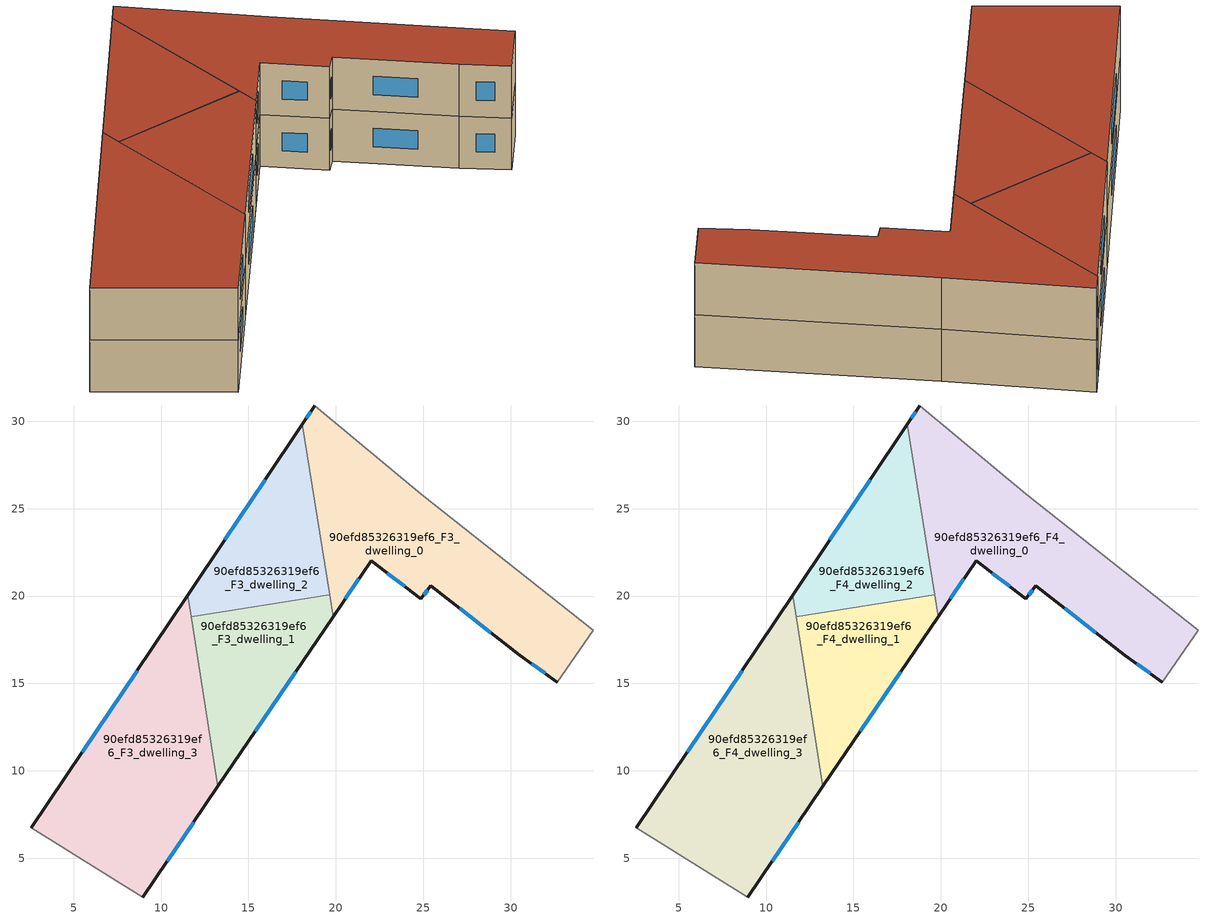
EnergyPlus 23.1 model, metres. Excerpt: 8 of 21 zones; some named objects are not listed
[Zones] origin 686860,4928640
90efd85326319ef6_F3_dwelling_0
 floor to 90efd85326319ef6_F2_dwelling_0 (EU_floor_Construction): 24.9,25.82 34.72,18.03 32.68,15.07 30.52,16.61 25.44,20.58 24.85,19.84 22.03,22.02 19.84,18.8 18.09,29.82 18.8,30.87 z9
 wall outside (EU_wall_Construction): 19.84,18.8 22.03,22.02 24.85,19.84 25.44,20.58 30.52,16.61 32.68,15.07 / 18.8,30.87 18.09,29.82 z9:12
 wall adiabatic (EU_wall_Construction): 32.68,15.07 34.72,18.03 24.9,25.82 18.8,30.87 z9:12
 wall to 90efd85326319ef6_F3_dwelling_2 (EU_wall_Construction): 18.09,29.82 19.64,20.08 z9:12
 wall to 90efd85326319ef6_F3_dwelling_1 (EU_wall_Construction): 19.64,20.08 19.84,18.8 z9:12
 window (EU_Window_Construction): 25.04,20.08 25.25,20.34 / 22.94,21.31 23.93,20.55 / 20.55,19.85 21.32,20.98 / 18.57,30.53 18.32,30.16 / 31.22,16.11 31.98,15.57 / 27.08,19.29 28.87,17.9 z9.97:11.03
90efd85326319ef6_F3_dwelling_1
 floor to 90efd85326319ef6_F2_dwelling_1 (EU_floor_Construction): 19.64,20.08 19.84,18.8 13.26,9.12 11.72,18.82 z9
 wall outside (EU_wall_Construction): 13.26,9.12 19.84,18.8 z9:12
 wall to 90efd85326319ef6_F3_dwelling_2 (EU_wall_Construction): 19.64,20.08 11.72,18.82 z9:12
 wall to 90efd85326319ef6_F3_dwelling_3 (EU_wall_Construction): 11.72,18.82 13.26,9.12 z9:12
 window (EU_Window_Construction): 15.39,12.26 17.71,15.67 z9.97:11.03
90efd85326319ef6_F3_dwelling_2
 floor to 90efd85326319ef6_F2_dwelling_2 (EU_floor_Construction): 18.09,29.82 19.64,20.08 11.72,18.82 11.53,20.05 z9
 wall outside (EU_wall_Construction): 18.09,29.82 11.53,20.05 z9:12
 wall to 90efd85326319ef6_F3_dwelling_3 (EU_wall_Construction): 11.53,20.05 11.72,18.82 z9:12
 window (EU_Window_Construction): 15.96,26.65 13.66,23.22 z9.97:11.03
90efd85326319ef6_F3_dwelling_3
 floor to 90efd85326319ef6_F2_dwelling_3 (EU_floor_Construction): 11.53,20.05 13.26,9.12 8.95,2.78 2.59,6.74 z9
 wall outside (EU_wall_Construction): 11.53,20.05 2.59,6.74 / 8.95,2.78 13.26,9.12 z9:12
 wall adiabatic (EU_wall_Construction): 2.59,6.74 8.95,2.78 z9:12
 window (EU_Window_Construction): 8.63,15.73 5.48,11.05 / 10.34,4.84 11.86,7.07 z9.97:11.03
90efd85326319ef6_F4_dwelling_0
 floor to 90efd85326319ef6_F3_dwelling_0 (EU_floor_Construction): 24.9,25.82 34.72,18.03 32.68,15.07 30.52,16.61 25.44,20.58 24.85,19.84 22.03,22.02 19.84,18.8 18.09,29.82 18.8,30.87 z12
 wall outside (EU_wall_Construction): 19.84,18.8 22.03,22.02 24.85,19.84 25.44,20.58 30.52,16.61 32.68,15.07 / 18.8,30.87 18.09,29.82 z12:15
 wall adiabatic (EU_wall_Construction): 32.68,15.07 34.72,18.03 24.9,25.82 18.8,30.87 z12:15
 wall to 90efd85326319ef6_F4_dwelling_2 (EU_wall_Construction): 18.09,29.82 19.64,20.08 z12:15
 wall to 90efd85326319ef6_F4_dwelling_1 (EU_wall_Construction): 19.64,20.08 19.84,18.8 z12:15
 window (EU_Window_Construction): 25.04,20.08 25.25,20.34 / 22.94,21.31 23.93,20.55 / 20.55,19.85 21.32,20.98 / 18.57,30.53 18.32,30.16 / 31.22,16.11 31.98,15.57 / 27.08,19.29 28.87,17.9 z12.97:14.03
 roof outside (EU_roof_Construction): 32.68,15.07 34.72,18.03 24.9,25.82 18.8,30.87 18.09,29.82 19.84,18.8 22.03,22.02 24.85,19.84 25.44,20.58 30.52,16.61 z15
90efd85326319ef6_F4_dwelling_1
 floor to 90efd85326319ef6_F3_dwelling_1 (EU_floor_Construction): 19.64,20.08 19.84,18.8 13.26,9.12 11.72,18.82 z12
 wall outside (EU_wall_Construction): 13.26,9.12 19.84,18.8 z12:15
 wall to 90efd85326319ef6_F4_dwelling_2 (EU_wall_Construction): 19.64,20.08 11.72,18.82 z12:15
 wall to 90efd85326319ef6_F4_dwelling_3 (EU_wall_Construction): 11.72,18.82 13.26,9.12 z12:15
 window (EU_Window_Construction): 15.39,12.26 17.71,15.67 z12.97:14.03
 roof outside (EU_roof_Construction): 13.26,9.12 19.84,18.8 19.64,20.08 11.72,18.82 z15
90efd85326319ef6_F4_dwelling_2
 floor to 90efd85326319ef6_F3_dwelling_2 (EU_floor_Construction): 18.09,29.82 19.64,20.08 11.72,18.82 11.53,20.05 z12
 wall outside (EU_wall_Construction): 18.09,29.82 11.53,20.05 z12:15
 wall to 90efd85326319ef6_F4_dwelling_3 (EU_wall_Construction): 11.53,20.05 11.72,18.82 z12:15
 window (EU_Window_Construction): 15.96,26.65 13.66,23.22 z12.97:14.03
 roof outside (EU_roof_Construction): 19.64,20.08 18.09,29.82 11.53,20.05 11.72,18.82 z15
90efd85326319ef6_F4_dwelling_3
 floor to 90efd85326319ef6_F3_dwelling_3 (EU_floor_Construction): 11.53,20.05 13.26,9.12 8.95,2.78 2.59,6.74 z12
 wall outside (EU_wall_Construction): 11.53,20.05 2.59,6.74 / 8.95,2.78 13.26,9.12 z12:15
 wall adiabatic (EU_wall_Construction): 2.59,6.74 8.95,2.78 z12:15
 window (EU_Window_Construction): 8.63,15.73 5.48,11.05 / 10.34,4.84 11.86,7.07 z12.97:14.03
 roof outside (EU_roof_Construction): 8.95,2.78 13.26,9.12 11.53,20.05 2.59,6.74 z15
[Building]
EU S2 Campaign: North Axis=0; Terrain=City; Solar Distribution=FullExterior
[Site:Location]
Bologna: Latitude=44.5; Longitude=11.25; Time Zone=1; Elevation=37
[SizingPeriod:WeatherFileDays]
AnnualSizingPeriod: Begin Month=1; Begin Day of Month=1; End Month=12; End Day of Month=31; Day of Week for Start Day=Monday; Use Weather File Daylight Saving Period=No; Use Weather File Rain and Snow Indicators=No
[MATERIAL]
EU_InternalMass_Material: Roughness=MediumRough; Thickness=0.1; Conductivity=1; Density=1800; Specific Heat=900; Thermal Absorptance=0.9; Solar Absorptance=0.7; Visible Absorptance=0.7
[MATERIAL:NOMASS] Roughness=MediumRough; Thermal Absorptance=0.9; Solar Absorptance=0.7; Visible Absorptance=0.7
Name | Thermal Resistance
EU_wall_NoMass | 0.779417
EU_roof_NoMass | 0.435466
EU_floor_NoMass | 0.588222
[WINDOWMATERIAL:SIMPLEGLAZINGSYSTEM]
EU_Window_SimpleGlazing: UFactor=5.16242; Solar Heat Gain Coefficient=0.85; Visible Transmittance=0.85
[CONSTRUCTION]
EU_wall_Construction: EU_wall_NoMass
EU_roof_Construction: EU_roof_NoMass
EU_floor_Construction: EU_floor_NoMass
EU_Window_Construction: EU_Window_SimpleGlazing
EU_InternalMass_Construction: EU_InternalMass_Material
[ZONE] Type=1; Multiplier=1; Ceiling Height=autocalculate; Floor Area=autocalculate; Part of Total Floor Area=Yes
Name | Volume
90efd85326319ef6_F3_dwelling_0; 90efd85326319ef6_F4_dwelling_0 | 267.179
90efd85326319ef6_F3_dwelling_1; 90efd85326319ef6_F4_dwelling_1 | 133.594
90efd85326319ef6_F3_dwelling_2; 90efd85326319ef6_F4_dwelling_2 | 133.602
90efd85326319ef6_F3_dwelling_3; 90efd85326319ef6_F4_dwelling_3 | 267.17
[INTERNALMASS] Construction=EU_InternalMass_Construction
Name | Zone or ZoneList | Surface Area
90efd85326319ef6_F3_dwelling_0_EU_InternalMass | 90efd85326319ef6_F3_dwelling_0 | 89.0598
90efd85326319ef6_F3_dwelling_1_EU_InternalMass | 90efd85326319ef6_F3_dwelling_1 | 44.5315
90efd85326319ef6_F3_dwelling_2_EU_InternalMass | 90efd85326319ef6_F3_dwelling_2 | 44.534
90efd85326319ef6_F3_dwelling_3_EU_InternalMass | 90efd85326319ef6_F3_dwelling_3 | 89.06
90efd85326319ef6_F4_dwelling_0_EU_InternalMass | 90efd85326319ef6_F4_dwelling_0 | 89.0598
90efd85326319ef6_F4_dwelling_1_EU_InternalMass | 90efd85326319ef6_F4_dwelling_1 | 44.5315
90efd85326319ef6_F4_dwelling_2_EU_InternalMass | 90efd85326319ef6_F4_dwelling_2 | 44.534
90efd85326319ef6_F4_dwelling_3_EU_InternalMass | 90efd85326319ef6_F4_dwelling_3 | 89.06
[OTHEREQUIPMENT] Fuel Type=Electricity; Design Level Calculation Method=Watts/Area; Power per Zone Floor Area=1; Fraction Latent=0; Fraction Radiant=0; Fraction Lost=0; Carbon Dioxide Generation Rate=0; EndUse Subcategory=EU_Step8_InternalGains
Name | Zone or ZoneList or Space or SpaceList | Schedule
EU_Step8_InternalGain_90efd85326319ef6_F3_dwelling_0_f000 | 90efd85326319ef6_F3_dwelling_0 | EU_Step8_GainSchedule_90efd85326319ef6_F3_dwelling_0_f000
EU_Step8_InternalGain_90efd85326319ef6_F3_dwelling_1_f000 | 90efd85326319ef6_F3_dwelling_1 | EU_Step8_GainSchedule_90efd85326319ef6_F3_dwelling_1_f000
EU_Step8_InternalGain_90efd85326319ef6_F3_dwelling_2_f000 | 90efd85326319ef6_F3_dwelling_2 | EU_Step8_GainSchedule_90efd85326319ef6_F3_dwelling_2_f000
EU_Step8_InternalGain_90efd85326319ef6_F3_dwelling_3_f000 | 90efd85326319ef6_F3_dwelling_3 | EU_Step8_GainSchedule_90efd85326319ef6_F3_dwelling_3_f000
EU_Step8_InternalGain_90efd85326319ef6_F4_dwelling_0_f000 | 90efd85326319ef6_F4_dwelling_0 | EU_Step8_GainSchedule_90efd85326319ef6_F4_dwelling_0_f000
EU_Step8_InternalGain_90efd85326319ef6_F4_dwelling_1_f000 | 90efd85326319ef6_F4_dwelling_1 | EU_Step8_GainSchedule_90efd85326319ef6_F4_dwelling_1_f000
EU_Step8_InternalGain_90efd85326319ef6_F4_dwelling_2_f000 | 90efd85326319ef6_F4_dwelling_2 | EU_Step8_GainSchedule_90efd85326319ef6_F4_dwelling_2_f000
EU_Step8_InternalGain_90efd85326319ef6_F4_dwelling_3_f000 | 90efd85326319ef6_F4_dwelling_3 | EU_Step8_GainSchedule_90efd85326319ef6_F4_dwelling_3_f000
[ZONEVENTILATION:DESIGNFLOWRATE] Schedule=EU_AlwaysOn; Design Flow Rate Calculation Method=AirChanges/Hour; Air Changes per Hour=0.712058; Ventilation Type=Natural; Fan Pressure Rise=0; Fan Total Efficiency=1; Constant Term Coefficient=1; Temperature Term Coefficient=0; Velocity Term Coefficient=0; Velocity Squared Term Coefficient=0; Minimum Indoor Temperature=-100; Maximum Indoor Temperature=100; Delta Temperature=-100; Minimum Outdoor Temperature=-100; Maximum Outdoor Temperature=100; Maximum Wind Speed=40
Name | Zone or ZoneList or Space or SpaceList
EU_ConstantAir_90efd85326319ef6_F3_dwelling_0 | 90efd85326319ef6_F3_dwelling_0
EU_ConstantAir_90efd85326319ef6_F3_dwelling_1 | 90efd85326319ef6_F3_dwelling_1
EU_ConstantAir_90efd85326319ef6_F3_dwelling_2 | 90efd85326319ef6_F3_dwelling_2
EU_ConstantAir_90efd85326319ef6_F3_dwelling_3 | 90efd85326319ef6_F3_dwelling_3
EU_ConstantAir_90efd85326319ef6_F4_dwelling_0 | 90efd85326319ef6_F4_dwelling_0
EU_ConstantAir_90efd85326319ef6_F4_dwelling_1 | 90efd85326319ef6_F4_dwelling_1
EU_ConstantAir_90efd85326319ef6_F4_dwelling_2 | 90efd85326319ef6_F4_dwelling_2
EU_ConstantAir_90efd85326319ef6_F4_dwelling_3 | 90efd85326319ef6_F4_dwelling_3
[HVACTEMPLATE:ZONE:IDEALLOADSAIRSYSTEM] System Availability Schedule=EU_AlwaysOn; Maximum Heating Supply Air Temperature=50; Minimum Cooling Supply Air Temperature=13; Maximum Heating Supply Air Humidity Ratio=0.0156; Minimum Cooling Supply Air Humidity Ratio=0.0077; Heating Limit=NoLimit; Cooling Limit=NoLimit; Heating Availability Schedule=EU_AlwaysOn; Cooling Availability Schedule=EU_CoolingOff; Dehumidification Control Type=ConstantSensibleHeatRatio; Cooling Sensible Heat Ratio=0.7; Dehumidification Setpoint=60; Humidification Control Type=None; Humidification Setpoint=30; Outdoor Air Method=None; Outdoor Air Flow Rate per Person=0.00944; Outdoor Air Flow Rate per Zone Floor Area=0; Outdoor Air Flow Rate per Zone=0; Demand Controlled Ventilation Type=None; Outdoor Air Economizer Type=NoEconomizer; Heat Recovery Type=None; Sensible Heat Recovery Effectiveness=0.7; Latent Heat Recovery Effectiveness=0.65
Name | Template Thermostat
90efd85326319ef6_F3_dwelling_0 | EU_HeatOnly_90efd85326319ef6_F3_dwelling_0
90efd85326319ef6_F3_dwelling_1 | EU_HeatOnly_90efd85326319ef6_F3_dwelling_1
90efd85326319ef6_F3_dwelling_2 | EU_HeatOnly_90efd85326319ef6_F3_dwelling_2
90efd85326319ef6_F3_dwelling_3 | EU_HeatOnly_90efd85326319ef6_F3_dwelling_3
90efd85326319ef6_F4_dwelling_0 | EU_HeatOnly_90efd85326319ef6_F4_dwelling_0
90efd85326319ef6_F4_dwelling_1 | EU_HeatOnly_90efd85326319ef6_F4_dwelling_1
90efd85326319ef6_F4_dwelling_2 | EU_HeatOnly_90efd85326319ef6_F4_dwelling_2
90efd85326319ef6_F4_dwelling_3 | EU_HeatOnly_90efd85326319ef6_F4_dwelling_3
[SIZING:ZONE] Zone Cooling Design Supply Air Temperature Input Method=SupplyAirTemperature; Zone Cooling Design Supply Air Temperature=13; Zone Heating Design Supply Air Temperature Input Method=SupplyAirTemperature; Zone Heating Design Supply Air Temperature=50; Zone Cooling Design Supply Air Humidity Ratio=0.008; Zone Heating Design Supply Air Humidity Ratio=0.008; Cooling Design Air Flow Method=DesignDay; Cooling Design Air Flow Rate=0; Cooling Minimum Air Flow per Zone Floor Area=0.000762; Cooling Minimum Air Flow=0; Cooling Minimum Air Flow Fraction=0.2; Heating Design Air Flow Method=DesignDay; Heating Design Air Flow Rate=0; Heating Maximum Air Flow per Zone Floor Area=0.002032; Heating Maximum Air Flow=0.141576; Heating Maximum Air Flow Fraction=0.3; Account for Dedicated Outdoor Air System=No; Dedicated Outdoor Air System Control Strategy=NeutralSupplyAir; Dedicated Outdoor Air Low Setpoint Temperature for Design=autosize; Dedicated Outdoor Air High Setpoint Temperature for Design=autosize; Zone Load Sizing Method=Sensible Load Only No Latent Load; Zone Latent Cooling Design Supply Air Humidity Ratio Input Method=HumidityRatioDifference; Zone Cooling Design Supply Air Humidity Ratio Difference=0.005; Zone Latent Heating Design Supply Air Humidity Ratio Input Method=HumidityRatioDifference; Zone Humidification Design Supply Air Humidity Ratio Difference=0.005
90efd85326319ef6_F3_dwelling_0; 90efd85326319ef6_F3_dwelling_1; 90efd85326319ef6_F3_dwelling_2; 90efd85326319ef6_F3_dwelling_3; 90efd85326319ef6_F4_dwelling_0; 90efd85326319ef6_F4_dwelling_1; 90efd85326319ef6_F4_dwelling_2; 90efd85326319ef6_F4_dwelling_3
[SCHEDULE:CONSTANT]
Name | Hourly Value
EU_AlwaysOn | 1
EU_CoolingOff | 0
[SCHEDULE:FILE] Column Number=1; Rows to Skip at Top=0; Number of Hours of Data=8760; Column Separator=Comma; Interpolate to Timestep=No; Minutes per Item=60; Adjust Schedule for Daylight Savings=Yes
Name | File
EU_Step8_GainSchedule_90efd85326319ef6_F3_dwelling_0_f000 | ../../schedules/90efd85326319ef6/90efd85326319ef6_F3_dwelling_0_f000_gain.csv
EU_Step8_GainSchedule_90efd85326319ef6_F3_dwelling_1_f000 | ../../schedules/90efd85326319ef6/90efd85326319ef6_F3_dwelling_1_f000_gain.csv
EU_Step8_GainSchedule_90efd85326319ef6_F3_dwelling_2_f000 | ../../schedules/90efd85326319ef6/90efd85326319ef6_F3_dwelling_2_f000_gain.csv
EU_Step8_GainSchedule_90efd85326319ef6_F3_dwelling_3_f000 | ../../schedules/90efd85326319ef6/90efd85326319ef6_F3_dwelling_3_f000_gain.csv
EU_Step8_GainSchedule_90efd85326319ef6_F4_dwelling_0_f000 | ../../schedules/90efd85326319ef6/90efd85326319ef6_F4_dwelling_0_f000_gain.csv
EU_Step8_GainSchedule_90efd85326319ef6_F4_dwelling_1_f000 | ../../schedules/90efd85326319ef6/90efd85326319ef6_F4_dwelling_1_f000_gain.csv
EU_Step8_GainSchedule_90efd85326319ef6_F4_dwelling_2_f000 | ../../schedules/90efd85326319ef6/90efd85326319ef6_F4_dwelling_2_f000_gain.csv
EU_Step8_GainSchedule_90efd85326319ef6_F4_dwelling_3_f000 | ../../schedules/90efd85326319ef6/90efd85326319ef6_F4_dwelling_3_f000_gain.csv
